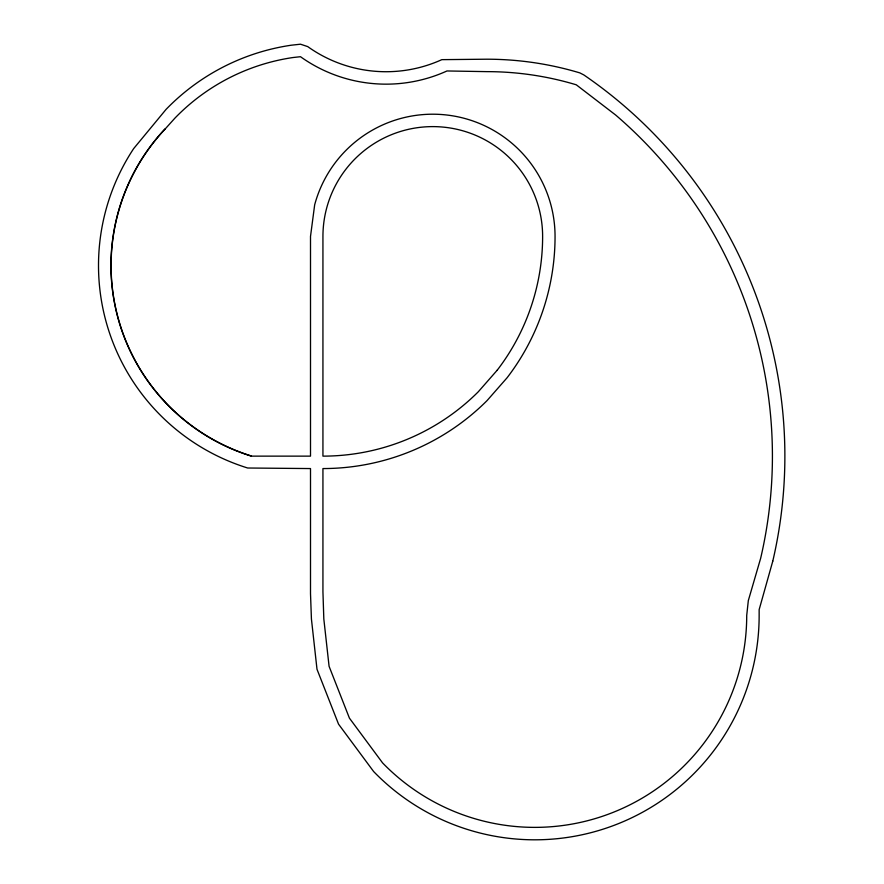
<?xml version="1.0" encoding="UTF-8"?>
<svg xmlns="http://www.w3.org/2000/svg" width="884" height="884" viewBox="0 0 884 884"><rect width="100%" height="100%" fill="white"/><g stroke="black" fill="none" stroke-linecap="round" stroke-linejoin="round"><path stroke-width="1.33" d="M164.988 129.174L175.01 118.036A205.873 205.873 0 0 1 293.035 57.526L300.494 56.709A147.175 147.175 0 0 0 446.984 70.963L486.841 71.637A310.383 310.383 0 0 1 576.269 84.798L615.684 115.053A449.481 449.481 0 0 1 760.649 558.312L748.317 600.601L746.715 615.463A211.917 211.917 0 0 1 382.573 762.892L349.423 718.139L329.08 666.304L323.82 618.955L322.936 591.772L322.936 468.564A232.116 232.116 0 0 0 487.073 400.585L507.096 377.755A232.116 232.116 0 0 0 555.053 236.448A122.279 122.279 0 0 0 314.671 204.801L310.505 236.448L310.505 456.133L251.376 456.133A199.574 199.574 0 0 1 164.866 129.075L164.988 129.174A199.419 199.419 0 0 0 251.421 455.989M772.782 561.141L759.146 609.651L759.146 615.463A224.348 224.348 0 0 1 373.645 771.544L338.55 724.162L317.002 669.276L311.422 618.955L310.505 593.617L310.505 468.564L247.697 468.012A212.005 212.005 0 0 1 133.672 148.589L166.07 109.384A218.315 218.315 0 0 1 291.234 45.217L300.494 44.2L307.72 46.598A134.744 134.744 0 0 0 441.834 59.648L486.841 59.206A322.815 322.815 0 0 1 579.849 72.897L583.838 74.941A461.934 461.934 0 0 1 772.782 561.141M497.228 370.186L478.277 391.789A219.685 219.685 0 0 1 322.936 456.133L322.936 236.448A109.837 109.837 0 0 1 432.784 126.611A109.837 109.837 0 0 1 542.621 236.448A219.685 219.685 0 0 1 497.228 370.186"/></g></svg>
